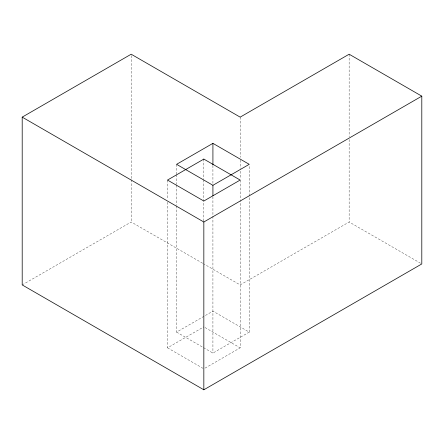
<?xml version="1.0" encoding="UTF-8"?>
<svg xmlns="http://www.w3.org/2000/svg" width="444" height="444" viewBox="0 0 444 444"><rect width="100%" height="100%" fill="white"/><g stroke="black" fill="none" stroke-linecap="round" stroke-linejoin="round"><path stroke-width="0.33" stroke-dasharray="2.22 1.67" d="M22.2 284.92L131.18 222L203.036 263.486M420.601 263.253L349.145 222L240.165 284.92L203.635 263.83M176.59 205.922L176.59 332.112L212.92 311.139L249.245 332.112L249.245 165.706M167.51 202.236L167.51 347.841L203.835 326.867M176.59 332.112L212.92 353.085L249.245 332.112M205.028 368.126L240.165 347.841L240.165 200.333M205.028 327.555L240.165 347.841M167.51 347.841L203.241 368.47M349.145 54.212L349.145 136.719M349.145 139.494L349.145 222M240.165 117.133L240.165 157.348M240.165 160.118L240.165 168.437M240.165 171.212L240.165 178.838M240.165 180.053L240.165 199.639M212.92 165.534L212.92 183.561M212.92 196.736L212.92 353.085M203.835 159.08L203.835 179.187M203.835 179.881L203.835 221.134M176.59 164.324L176.59 174.031M176.59 174.72L176.59 184.427M176.59 185.12L176.59 205.228M167.51 180.053L167.51 199.467M131.18 55.6L131.18 179.015M131.18 179.709L131.18 222"/><path stroke-width="0.67" d="M22.2 117.133L131.18 54.212L240.165 117.133L349.145 54.212L421.8 96.159L421.8 263.947L203.835 389.788L22.2 284.92L22.2 117.133L203.835 222L421.8 96.159M212.92 143.351L176.59 164.324L212.92 185.298L249.245 164.324L212.92 143.351L212.92 164.841M212.92 185.298L212.92 195.693M203.835 222L203.835 389.788M203.835 159.08L167.51 180.053L203.835 201.027L240.165 180.053L203.835 159.08"/></g></svg>
